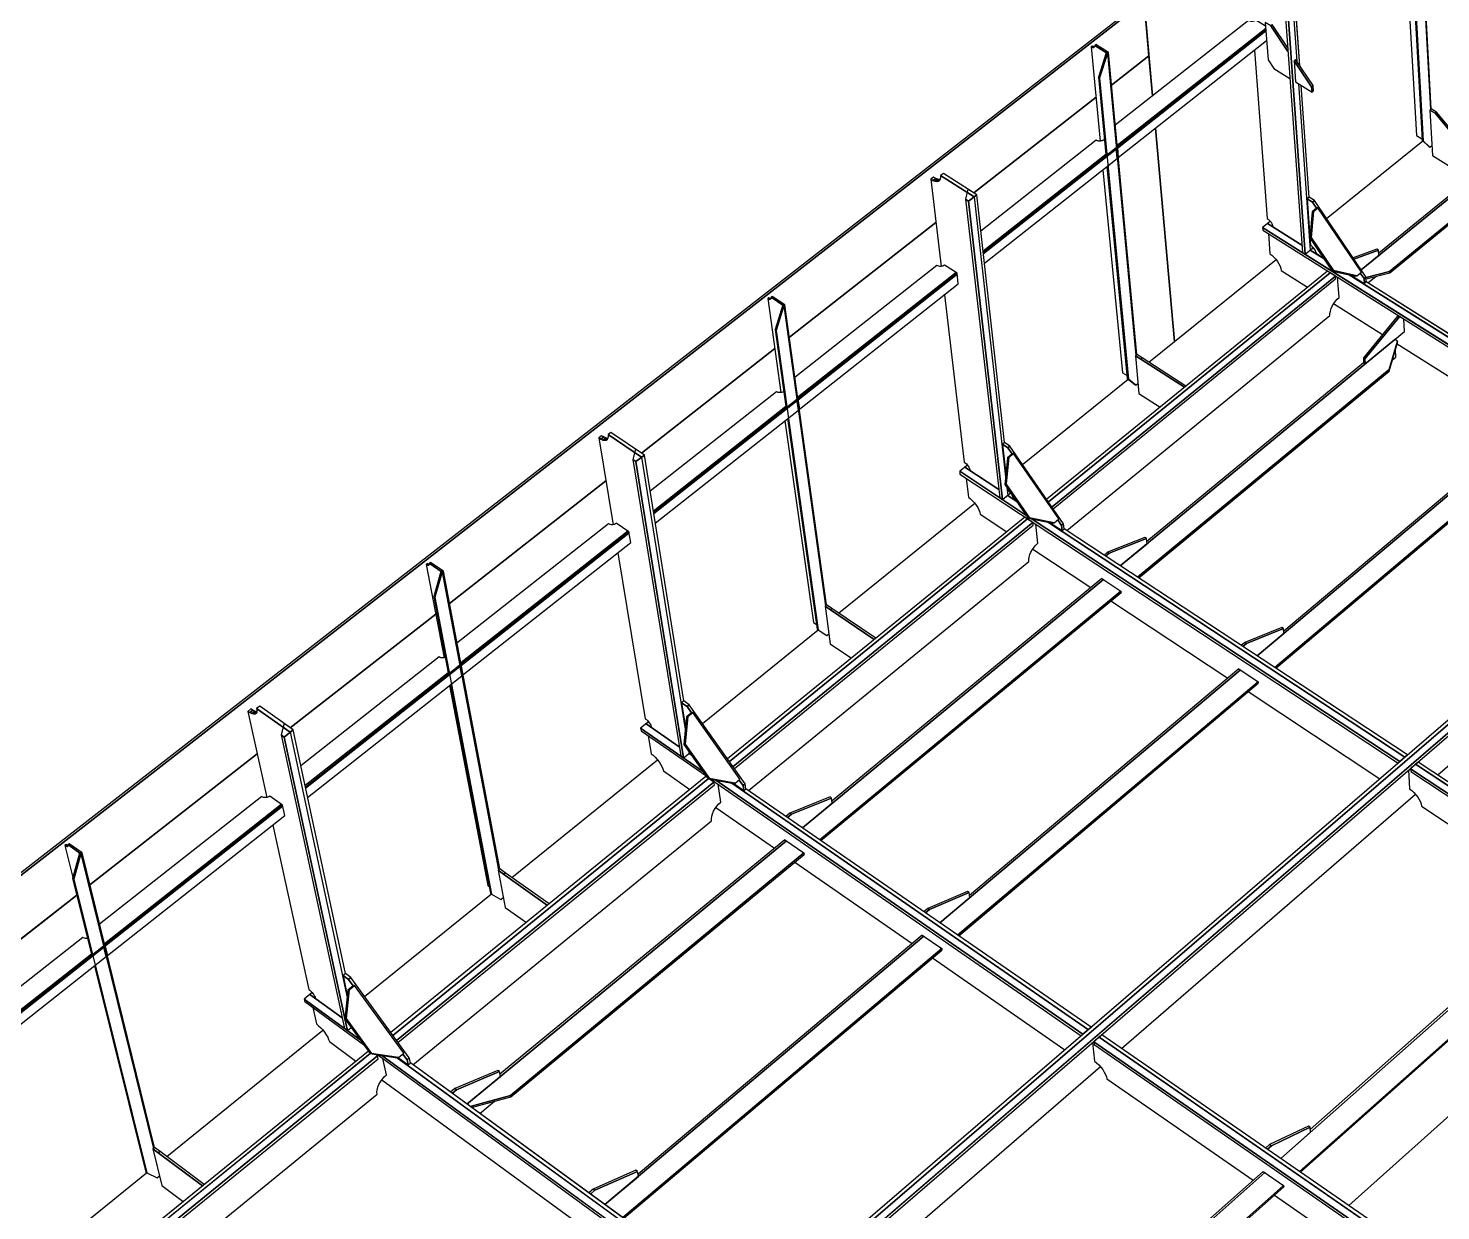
# Model space of a CAD drawing. Header units: millimetres. Extents: x 149544 to 197467, y -3118 to 25363.
# Drawn here: x 190995 to 192617, y 2077 to 3434 of the extents above; entities that cross this region are included whole.
import ezdxf

# ---------------------------------------------------------------- set-up
doc = ezdxf.new("R2010")
doc.units = ezdxf.units.MM
doc.header["$MEASUREMENT"] = 0

msp = doc.modelspace()

# ---------------------------------------------------------------- linework, layer by layer
at = {"color": 0, "linetype": 'Continuous'}
for p, q in [((194073.6, 3873.2), (190917.8, 1154.4)), ((193994, 3817.9), (190907.9, 1162.6)), ((193994, 3817.9), (190907.9, 1162.6)), ((194009.3, 3826.6), (190911.2, 1159.9)), ((190911.2, 1159.9), (194009.3, 3826.6)), ((192605.8, 3341.5), (192587.3, 3680.8)), ((192575.5, 3545.3), (192588.7, 3311.1)), ((192454.8, 3391.1), (192445.3, 3525.9)), ((192285.7, 3356.3), (192276, 3464.8)), ((192415.6, 3433.8), (192245.1, 3299.5)), ((192245.3, 3297.9), (192415.7, 3432.2)), ((192219.1, 3412.9), (192218.8, 3412.9)), ((192267.7, 3059.5), (192235.1, 3406.2)), ((192402.7, 3408.9), (192417.3, 3215.8)), ((192238.6, 3368.8), (192281.6, 3402.5)), ((192468.4, 3366.9), (192448.2, 3396.8)), ((192448.2, 3396.8), (192468.4, 3366.9)), ((192827, 3402.8), (192525.2, 3156.7)), ((192525.2, 3156.7), (192827, 3402.8)), ((192825.2, 3403.9), (192545.4, 3175.9)), ((192825.2, 3403.9), (192545.4, 3175.9)), ((192846.6, 3391), (192557.9, 3155)), ((192233.4, 3288.5), (192224.9, 3377.3)), ((192465.4, 3240.1), (192456.4, 3368.5)), ((192465.4, 3240.1), (192456.4, 3368.5)), ((192080.4, 3245), (192220.8, 3354.9)), ((192220.8, 3354.9), (192080.4, 3245)), ((192080.4, 3245), (192220.8, 3354.9)), ((192310.9, 3074.4), (192289, 3319.2)), ((192310.9, 3074.4), (192289, 3319.2)), ((192588.7, 3311.1), (192595, 3307.2)), ((192221.1, 3305.5), (192088.5, 3201.2)), ((192244.1, 3296.9), (192091.2, 3176.4)), ((192246.4, 3285.6), (192245.3, 3297.9)), ((192245.4, 3296.6), (192245.3, 3297.9)), ((192485.5, 3215.6), (192596, 3304.9)), ((192232.1, 3289.3), (192091.1, 3178.1)), ((192091.2, 3176.4), (192233.4, 3288.5)), ((192091.2, 3176.4), (192233.4, 3288.5)), ((192232.1, 3289.3), (192233.4, 3288.5)), ((192232.1, 3289.3), (192233.4, 3288.5)), ((192041.9, 3260.8), (192041, 3260.6)), ((192228.8, 3271.7), (192251.3, 3038.6)), ((192115.8, 2958.5), (192083.8, 3242.9)), ((192421.6, 3211.7), (192420.6, 3212.3)), ((191868.8, 3079.4), (192037, 3211.1)), ((192037, 3211.1), (191868.8, 3079.4)), ((191868.8, 3079.4), (192037, 3211.1)), ((192914.5, 2889), (192412.1, 3205.5)), ((192457.2, 3185.2), (192417.8, 3210)), ((192482.6, 3169.2), (192466.7, 3179.2)), ((192466.7, 3179.2), (192482.6, 3169.2)), ((192469.5, 3181.5), (192469.4, 3182.9)), ((192471.7, 3180.1), (192469.5, 3181.5)), ((192471.7, 3180.1), (192469.5, 3181.5)), ((192543.4, 3180.3), (192516, 3170.4)), ((192545.2, 3179.2), (192517, 3169)), ((192486.5, 3155.4), (192164.2, 2893.4)), ((192489.5, 3153.4), (192166.2, 2890.5)), ((192495.7, 3149.6), (192170.3, 2884.7)), ((192433.4, 3156), (192463.7, 3136.9)), ((192491.4, 3152.6), (192491, 3152.5)), ((192494.5, 3150.6), (192494.1, 3150.6)), ((192494.1, 3150.6), (192494.5, 3150.6)), ((192920.1, 2893.9), (192511.4, 3151.1)), ((192528.5, 3146.7), (192524.2, 3153.1)), ((192532.8, 3141.7), (192542, 3149.2)), ((192922.9, 2896.3), (192531.1, 3142.8)), ((191847.6, 3123.9), (191847.5, 3123.9)), ((191911.5, 2772.1), (191863.6, 3116.6)), ((192046.8, 3128.1), (192069.5, 2936.1)), ((192493.6, 3118), (192549.6, 3082.6)), ((192187.2, 2857.6), (192489.3, 3104.4)), ((191866, 2998.9), (191853.6, 3087.3)), ((191698.9, 2946.5), (191851.9, 3066.3)), ((191851.9, 3066.3), (191698.9, 2946.5)), ((191698.9, 2946.5), (191851.9, 3066.3)), ((192563.8, 3076.7), (192248.7, 2817.1)), ((192248.7, 2817.1), (192563.8, 3076.7)), ((192281.5, 3050.7), (192310.9, 3074.4)), ((192566.7, 3071.8), (192716.1, 2977.4)), ((192528.1, 3050), (192279.2, 2845)), ((192528.1, 3050), (192279.2, 2845)), ((192561.2, 3053.3), (192565, 3056.5)), ((192565, 3056.5), (192564.6, 3064.6)), ((192251.3, 3038.6), (192256.4, 3035.3)), ((192136.5, 2933.5), (192257.7, 3031.4)), ((191877.3, 3007.9), (191712.8, 2878.2)), ((191880.3, 2996.7), (191878.6, 3008.8)), ((191878.8, 3007.6), (191878.6, 3008.8)), ((191864.8, 2999.8), (191712.6, 2879.8)), ((191712.8, 2878.2), (191866, 2998.9)), ((191712.8, 2878.2), (191866, 2998.9)), ((191864.8, 2999.8), (191866, 2998.9)), ((191864.8, 2999.8), (191866, 2998.9)), ((192731.3, 2987.4), (192405.8, 2713.6)), ((192405.8, 2713.6), (192731.3, 2987.4)), ((192729.4, 2988.5), (192436.3, 2742.1)), ((192729.4, 2988.5), (192436.3, 2742.1)), ((191863.6, 2983.5), (191896.3, 2752)), ((192426.1, 2700.2), (192751.5, 2974.6)), ((192751.5, 2974.6), (192426.1, 2700.2)), ((192427.3, 2699.4), (192751.6, 2972.9)), ((191660.4, 2963.7), (191659.8, 2963.6)), ((191747.5, 2661.9), (191702.3, 2944.2)), ((192140.4, 2875.3), (192064.3, 2925.5)), ((192109.1, 2904.7), (192070.2, 2930.3)), ((192073.2, 2932.7), (192073.2, 2932.7)), ((191478.4, 2773.9), (191658, 2914.5)), ((191658, 2914.5), (191478.4, 2773.9)), ((191478.4, 2773.9), (191658, 2914.5)), ((191925.3, 2762.7), (192081.5, 2889)), ((192129.3, 2891.3), (192119.4, 2897.9)), ((192119.4, 2897.9), (192129.3, 2891.3)), ((192122.4, 2900.3), (192122.3, 2901.2)), ((192123.8, 2899.4), (192122.4, 2900.3)), ((192123.8, 2899.4), (192122.4, 2900.3)), ((192138.9, 2872.8), (191797.7, 2595.5)), ((192142, 2870.8), (191799.8, 2592.5)), ((192087.9, 2876.2), (192118.3, 2856)), ((192569.5, 2592.3), (192147.4, 2870.7)), ((191661, 2865.2), (191487, 2728.4)), ((191491.6, 2703.9), (191684.5, 2855.9)), ((192148.2, 2866.7), (191804, 2586.6)), ((192143.9, 2870.1), (192143.2, 2870)), ((192147, 2868.1), (192146.3, 2867.9)), ((192146.3, 2867.9), (192147, 2868.1)), ((192575.4, 2597.3), (192166.4, 2866.9)), ((192181.3, 2863.3), (192176.8, 2869.8)), ((192578.4, 2599.9), (192184.3, 2859.5)), ((192613.2, 2577), (192930.7, 2851.4)), ((191671.6, 2832.1), (191703.2, 2641.5)), ((192148.1, 2836.3), (192214.9, 2792.1)), ((192234.1, 2832.8), (192230, 2829.4)), ((191455.3, 2818.7), (191454.6, 2818.9)), ((191536.1, 2469.1), (191471.4, 2810.8)), ((191821.9, 2559.1), (192143.5, 2821.9)), ((192229.4, 2801.2), (191883.6, 2516.4)), ((191883.6, 2516.4), (192229.4, 2801.2)), ((192227.5, 2802.5), (191917.7, 2547.3)), ((192227.5, 2802.5), (191917.7, 2547.3)), ((192227.5, 2802.5), (192249.3, 2788)), ((192227.5, 2802.5), (192229.4, 2801.2)), ((191478.4, 2693.4), (191461.6, 2781.1)), ((191903.6, 2502.6), (192249.3, 2788)), ((192249.3, 2788), (191903.6, 2502.6)), ((191904.9, 2501.7), (192249.5, 2786.3)), ((192238, 2776.8), (192372.1, 2688.1)), ((192249.3, 2788), (192249.5, 2786.3)), ((191295.7, 2630.9), (191462.6, 2761.6)), ((191462.6, 2761.6), (191295.7, 2630.9)), ((191295.7, 2630.9), (191462.6, 2761.6)), ((191768.8, 2636.2), (191901.8, 2743.7)), ((191896.3, 2752), (191900, 2749.5)), ((192391.6, 2729.1), (192387.5, 2725.6)), ((191477.1, 2694.3), (191312.7, 2564.7)), ((191490.3, 2702.8), (191313, 2563.1)), ((191313, 2563.1), (191478.4, 2693.4)), ((191313, 2563.1), (191478.4, 2693.4)), ((191477.1, 2694.3), (191478.4, 2693.4)), ((191477.1, 2694.3), (191478.4, 2693.4)), ((191493.9, 2691.8), (191491.6, 2703.9)), ((191491.8, 2702.6), (191491.6, 2703.9)), ((192386.5, 2697.4), (192041.5, 2407.3)), ((192041.5, 2407.3), (192386.5, 2697.4)), ((192384.6, 2698.7), (192075.5, 2438.8)), ((192384.6, 2698.7), (192075.5, 2438.8)), ((192384.6, 2698.7), (192406.9, 2684)), ((192384.6, 2698.7), (192386.5, 2697.4)), ((191478.3, 2679.5), (191522.3, 2449.9)), ((192061.9, 2393.2), (192406.9, 2684)), ((192406.9, 2684), (192061.9, 2393.2)), ((192063.1, 2392.3), (192407, 2682.3)), ((192406.9, 2684), (192407, 2682.3)), ((192395.5, 2672.6), (192546.7, 2572.6)), ((191257.1, 2649.7), (191257, 2649.7)), ((191358.9, 2348.9), (191299, 2628.6)), ((191769, 2581.5), (191697.9, 2630.7)), ((191742.3, 2609.4), (191704.2, 2635.7)), ((191065.5, 2450.8), (191257.6, 2601.2)), ((191257.6, 2601.2), (191065.5, 2450.8)), ((191065.5, 2450.8), (191257.6, 2601.2)), ((191755.9, 2600), (191753.6, 2601.6)), ((191753.6, 2601.6), (191755.9, 2600)), ((192578.4, 2599.9), (192569.5, 2592.3)), ((192578.4, 2599.9), (192575.4, 2597.3)), ((191550, 2459.3), (191717.2, 2594.5)), ((191724, 2581.6), (191754.6, 2560.4)), ((192579.5, 2582.8), (192580.8, 2560.9)), ((192584.2, 2586.1), (192583.4, 2586.2)), ((192583.4, 2586.2), (192584.2, 2586.1)), ((192587.1, 2588.6), (192586.4, 2588.7)), ((193168, 2206.8), (192587.8, 2589.2)), ((191772.7, 2575.1), (191411.1, 2281.2)), ((191775.3, 2572.6), (191413.3, 2278.1)), ((191413.3, 2278.1), (191775.3, 2572.6)), ((191782.1, 2568.7), (191417.7, 2272.1)), ((191774.3, 2574.1), (191772.7, 2575.1)), ((191778.9, 2571.9), (192203.9, 2277.7)), ((191781, 2570.5), (191779.9, 2570.2)), ((191779.9, 2570.2), (191781, 2570.5)), ((192205.7, 2279.3), (191784.2, 2571)), ((192212, 2284.6), (191802.5, 2567.7)), ((191815.5, 2564.8), (191810.8, 2571.4)), ((191262.8, 2552.1), (191076.7, 2405.8)), ((192215.1, 2287.3), (191818.9, 2561.1)), ((192250.1, 2263.1), (192587.6, 2554.8)), ((191082.6, 2381.5), (191286.6, 2542.3)), ((191784.4, 2539.7), (191851.7, 2493)), ((191869.4, 2533.1), (191864.8, 2529.4)), ((192594.5, 2541), (192761.3, 2430.6)), ((191275.6, 2519.5), (191317, 2330.8)), ((191436.5, 2244.2), (191779.3, 2524.4)), ((191865.3, 2501.3), (191498.4, 2199.2)), ((191498.4, 2199.2), (191865.3, 2501.3)), ((191863.4, 2502.6), (191536.4, 2233.4)), ((191863.4, 2502.6), (191536.4, 2233.4)), ((191863.4, 2502.6), (191885.3, 2487.4)), ((191863.4, 2502.6), (191865.3, 2501.3)), ((191040.4, 2496.1), (191040, 2496.2)), ((191139.9, 2149.5), (191056.5, 2487.4)), ((191885.3, 2487.4), (191548.4, 2209.2)), ((191885.3, 2487.4), (191885.6, 2485.7)), ((191874.9, 2476.9), (192009.6, 2383.4)), ((191068.6, 2370.5), (191047, 2457.2)), ((191522.3, 2449.9), (191524.1, 2448.7)), ((190864.7, 2293.7), (191050.5, 2439.1)), ((191050.5, 2439.1), (190864.7, 2293.7)), ((190864.7, 2293.7), (191050.5, 2439.1)), ((191381, 2322.6), (191526.6, 2440.4)), ((192775.8, 2440.4), (192432.9, 2136.7)), ((192432.9, 2136.7), (192775.8, 2440.4)), ((192773.8, 2441.7), (192466.8, 2169.9)), ((192773.8, 2441.7), (192466.8, 2169.9)), ((192027.6, 2423.8), (192023.1, 2420)), ((192454.3, 2121.9), (192797.1, 2426.3)), ((192797.1, 2426.3), (192454.3, 2121.9)), ((192455.4, 2121.1), (192797.1, 2424.6)), ((192023.2, 2391.9), (191657, 2083.9)), ((191657, 2083.9), (192023.2, 2391.9)), ((192021.3, 2393.2), (191694.9, 2118.8)), ((192021.3, 2393.2), (191694.9, 2118.8)), ((192021.3, 2393.2), (192043.6, 2377.7)), ((192021.3, 2393.2), (192023.2, 2391.9)), ((191067.3, 2371.4), (190883.3, 2226.4)), ((190883.7, 2224.7), (191068.6, 2370.5)), ((190883.7, 2224.7), (191068.6, 2370.5)), ((191067.3, 2371.4), (191068.6, 2370.5)), ((191067.3, 2371.4), (191068.6, 2370.5)), ((191085.6, 2369.6), (191082.6, 2381.5)), ((191082.9, 2380.3), (191082.6, 2381.5)), ((191677.5, 2069), (192043.6, 2377.7)), ((192043.6, 2377.7), (191677.5, 2069)), ((191678.7, 2068.1), (192043.9, 2376)), ((192043.6, 2377.7), (192043.9, 2376)), ((192841, 2377.9), (192511.1, 2082.7)), ((192511.1, 2082.7), (192841, 2377.9)), ((192841, 2377.9), (192511.1, 2082.7)), ((192033.2, 2367), (192185.1, 2261.6)), ((191375.8, 2273.1), (191311.6, 2319.8)), ((191355.3, 2298.2), (191318.2, 2325.1)), ((191361.2, 2283.7), (191358.3, 2297.1)), ((192215.1, 2287.3), (192205.7, 2279.3)), ((192215.1, 2287.3), (192212, 2284.6)), ((191153.9, 2139), (191333.2, 2284)), ((191340.5, 2271), (191371.1, 2248.6)), ((192221, 2273.1), (192220.3, 2273.3)), ((192220.3, 2273.3), (192221, 2273.1)), ((192224.1, 2275.8), (192223.4, 2275.9)), ((192808.6, 1872.1), (192224.4, 2276)), ((191385.3, 2260.1), (190995.4, 1943.2)), ((191387.5, 2257.1), (190998.5, 1940.8)), ((191393.6, 2256.1), (191393.5, 2256.1)), ((191393.5, 2256.1), (191393.6, 2256.1)), ((191396.1, 2255.7), (191819.8, 1947.2)), ((191821.5, 1948.7), (191400.6, 2255.1)), ((191429.7, 2249.9), (191424.8, 2256.6)), ((192216.6, 2270), (192218.9, 2248.5)), ((191828.1, 1954.3), (191418.4, 2252.3)), ((191831.3, 1957.1), (191433.5, 2246.4)), ((191866.5, 1931.6), (192225.9, 2242.2)), ((191400.8, 2227), (191627.1, 2061.8)), ((192233.2, 2228.2), (192401.1, 2111.7)), ((191484.6, 2217), (191479.6, 2212.9)), ((191513.2, 2188.5), (191530.1, 2202.4)), ((192420.1, 2152.7), (192415.5, 2148.7)), ((190961.6, 1983.6), (191130.7, 2120.3)), ((192414.7, 2120.6), (192050.3, 1797.9)), ((192050.3, 1797.9), (192414.7, 2120.6)), ((192412.7, 2122), (192088.2, 1834.7)), ((192412.7, 2122), (192088.2, 1834.7)), ((192412.7, 2122), (192436.1, 2105.8)), ((192412.7, 2122), (192414.7, 2120.6)), ((191643.5, 2101.6), (191638.5, 2097.3)), ((192071.8, 1782.3), (192436.1, 2105.8)), ((192436.1, 2105.8), (192071.8, 1782.3)), ((192073, 1781.5), (192436.3, 2104.1)), ((192425.6, 2094.7), (192579.9, 1987.6)), ((192436.1, 2105.8), (192436.3, 2104.1))]:
    msp.add_line(p, q, dxfattribs=at)
for points in [[(193838.9, 4680.1), (192276, 3464.8), (192285.7, 3356.3)], [(190917.8, 1154.4), (194073.6, 3873.2), (194064.8, 3877.9)], [(190919.9, 1152.7), (194073.3, 3870.1), (194073.6, 3873.2)], [(192605.8, 3341.5), (192587.3, 3680.8), (192586.2, 3679.9), (192577, 3652.3), (192596.3, 3304.9), (192604.2, 3297.7), (192606.4, 3299.4)], [(192587.3, 3680.8), (192586.2, 3679.9), (192604.7, 3340.6)], [(192581.5, 3550), (192595.1, 3305.7), (192596.3, 3304.9), (192582.6, 3550.9)], [(192461.1, 3174.6), (192436.4, 3519), (192433.1, 3521.1), (192457.8, 3176.7), (192461.1, 3174.6)], [(192454.8, 3391.1), (192445.3, 3525.9), (192436.4, 3519), (192461.1, 3174.6), (192469.5, 3181.5)], [(192445.3, 3525.9), (192442.3, 3523.6), (192451.4, 3396.1)], [(192276, 3464.8), (192274.1, 3465.9), (189182.8, 1062.6), (189184.8, 1060.8), (192276, 3464.8)], [(192238.6, 3368.8), (192281.6, 3402.5), (192276, 3464.8), (189184.8, 1060.8), (189182.8, 1062.6), (189215.1, 1006), (189217, 1004.3), (189184.8, 1060.8)], [(192415.4, 3436.4), (192404.2, 3443.3), (192403.3, 3442.8), (192402.3, 3442.3), (192401.2, 3442), (192400.1, 3441.9), (192398.9, 3441.9), (192397.8, 3442.1), (192396.7, 3442.4), (192395.8, 3442.8), (192242.9, 3322.7)], [(192441.2, 3407.2), (192421.4, 3436.8), (192415.1, 3440.7), (192418.3, 3397.9), (192425, 3387.9), (192443.4, 3376.5)], [(192415.7, 3432.2), (192245.3, 3297.9), (192245.4, 3296.6), (192415.8, 3430.9)], [(192415.7, 3432.2), (192245.3, 3297.9), (192415.7, 3432.2)], [(192440.9, 3411.7), (192423.1, 3438.2), (192421.4, 3436.8), (192441.2, 3407.2)], [(192233.9, 3405.2), (192219.3, 3414.4), (192219.3, 3413.6), (192219.1, 3412.9), (192218.7, 3412.4), (192218.3, 3412.1), (192217.6, 3412), (192216.9, 3412), (192216.1, 3412.3), (192215.2, 3412.8), (192225.7, 3304.5)], [(192216.4, 3413.7), (192215.2, 3412.8), (192216.1, 3412.3), (192217.3, 3413.2), (192216.4, 3413.7)], [(192217.3, 3413.2), (192216.1, 3412.3), (192216.9, 3412), (192218.1, 3413), (192217.3, 3413.2)], [(192218.1, 3413), (192216.9, 3412), (192217.6, 3412), (192218.8, 3412.9), (192218.1, 3413)], [(192218.8, 3412.9), (192217.6, 3412), (192218.3, 3412.1), (192218.8, 3412.5)], [(192218.8, 3412.5), (192218.3, 3412.1), (192218.7, 3412.4)], [(192220.5, 3415.3), (192219.3, 3414.4), (192233.9, 3405.2), (192235.1, 3406.2), (192220.5, 3415.3)], [(192233.9, 3405.2), (192232.6, 3406), (192223.6, 3378.1), (192224.9, 3377.3), (192233.9, 3405.2)], [(192267.7, 3059.5), (192235.1, 3406.2), (192233.9, 3405.2), (192224.9, 3377.3), (192258, 3031.4), (192266.7, 3024.5), (192269, 3026.4)], [(192235.1, 3406.2), (192233.8, 3407), (192232.6, 3406), (192233.9, 3405.2), (192235.1, 3406.2)], [(192235.1, 3406.2), (192233.9, 3405.2), (192266.6, 3058.6)], [(192245.3, 3297.9), (192246.4, 3285.6), (192416.6, 3419.9)], [(192285.7, 3356.3), (192281.6, 3402.5), (192238.6, 3368.8)], [(192450, 3398.2), (192448.2, 3396.8), (192450, 3372.4)], [(192450, 3372.4), (192468.8, 3360.8), (192468.4, 3366.9), (192470.1, 3368.2), (192450, 3398.2)], [(192530.8, 3148.1), (192557.9, 3155), (192846.6, 3391)], [(192224.9, 3377.3), (192223.6, 3378.1), (192232.1, 3289.3)], [(192557.9, 3155), (192558, 3153.3), (192846.6, 3389.3)], [(192453.2, 3370.5), (192466.7, 3179.2), (192469.5, 3181.5), (192469.4, 3182.9)], [(192468.8, 3360.8), (192470.5, 3362.2), (192470.1, 3368.2), (192468.4, 3366.9), (192468.8, 3360.8)], [(192611.9, 3337.7), (192605.8, 3341.5), (192604.1, 3340.1), (192610.2, 3336.4), (192611.9, 3337.7)], [(192663.8, 3272.4), (192610.2, 3336.4), (192604.1, 3340.1)], [(192604.1, 3340.1), (192607, 3287.9), (192650.1, 3261.2)], [(192665.5, 3273.7), (192611.9, 3337.7), (192610.2, 3336.4), (192663.8, 3272.4), (192665.5, 3273.7)], [(192289, 3319.2), (192310.9, 3074.4), (192427.5, 3168.7)], [(192091.4, 3175.2), (192244.2, 3295.7), (192244.1, 3296.9), (192091.2, 3176.4)], [(192092.6, 3164.3), (192245.2, 3284.7), (192244.1, 3296.9)], [(192230.6, 3305.4), (192229.6, 3306), (192228.8, 3305.4), (192227.7, 3305), (192226.6, 3304.7), (192225.4, 3304.5), (192224.2, 3304.5), (192223.1, 3304.7), (192222, 3305), (192221.1, 3305.5)], [(192596.3, 3304.9), (192595.1, 3305.7), (192602.9, 3298.4), (192604.2, 3297.7), (192596.3, 3304.9)], [(192233.4, 3275.4), (192256.7, 3032.2), (192258, 3031.4), (192234.5, 3276.2)], [(192080.7, 3240.5), (192042.4, 3265), (192042.4, 3262.7), (192042, 3260.8), (192041, 3259.4), (192039.7, 3258.6), (192037.9, 3258.2), (192035.9, 3258.5), (192033.6, 3259.3), (192031.1, 3260.7), (192042.9, 3160.7)], [(192034.2, 3263.1), (192031.1, 3260.7), (192033.6, 3259.3), (192036.7, 3261.7), (192034.2, 3263.1)], [(192036.7, 3261.7), (192033.6, 3259.3), (192035.9, 3258.5), (192039, 3260.9), (192036.7, 3261.7)], [(192039, 3260.9), (192035.9, 3258.5), (192037.9, 3258.2), (192041, 3260.6), (192039, 3260.9)], [(192041, 3260.6), (192037.9, 3258.2), (192039.7, 3258.6), (192041.3, 3259.8)], [(192045.5, 3267.4), (192042.4, 3265), (192080.7, 3240.5), (192083.8, 3242.9), (192045.5, 3267.4)], [(192041.3, 3259.8), (192039.7, 3258.6), (192041, 3259.4)], [(192083.8, 3242.9), (192073.5, 3249.5), (192071.1, 3237.8), (192074.5, 3235.6), (192083.8, 3242.9)], [(192113.5, 2893.1), (192074.5, 3235.6), (192071.1, 3237.8), (192110.2, 2895.2), (192113.5, 2893.1)], [(192115.8, 2958.5), (192083.8, 3242.9), (192074.5, 3235.6), (192113.5, 2893.1), (192122.4, 2900.3)], [(192083.8, 3242.9), (192080.7, 3240.5), (192117, 2919.1)], [(192471.6, 3236.2), (192465.4, 3240.1), (192463.1, 3238.2), (192469.3, 3234.4), (192471.6, 3236.2)], [(192474, 3227.5), (192469.3, 3234.4), (192463.1, 3238.2), (192466.3, 3194.1)], [(192475.6, 3228), (192470.5, 3223.9), (192467.8, 3194), (192493.6, 3155.9), (192520.4, 3150), (192525.5, 3154.2), (192475.6, 3228)], [(192468.9, 3223.4), (192470.5, 3223.9), (192475.6, 3228), (192474, 3227.5), (192468.9, 3223.4)], [(192530.7, 3148.6), (192471.6, 3236.2), (192469.3, 3234.4), (192474, 3227.5)], [(192420.6, 3212.3), (192412.1, 3205.5), (192914.5, 2889), (192922.9, 2896.3), (192531.1, 3142.8)], [(192417.3, 3215.8), (192418.5, 3215), (192419.7, 3213.9), (192420.8, 3212.7), (192421.8, 3211.4), (192422.6, 3210.1), (192423.2, 3208.7), (192423.7, 3207.4), (192423.9, 3206.2), (192457.2, 3185.2)], [(192421.6, 3211.7), (192420.6, 3212.3), (192417.8, 3210), (192457.2, 3185.2)], [(192466.2, 3193.5), (192467.8, 3194), (192470.5, 3223.9), (192468.9, 3223.4), (192466.2, 3193.5)], [(192412.1, 3205.5), (192412.4, 3202.4), (192912.4, 2887.3)], [(192418.7, 3198.4), (192420.4, 3175.2), (192422.8, 3173.5), (192425.1, 3171.4), (192427.3, 3169), (192429.3, 3166.4), (192430.9, 3163.7), (192432.2, 3161), (192433, 3158.4), (192433.4, 3156)], [(192492, 3155.4), (192493.6, 3155.9), (192467.8, 3194), (192466.2, 3193.5), (192492, 3155.4)], [(192466.3, 3193.3), (192466.9, 3185.5), (192471.3, 3181.1), (192473.4, 3175.8), (192481.7, 3170.6)], [(192517, 3169), (192545.2, 3179.2), (192543.4, 3180.3)], [(192525.2, 3156.7), (192545.6, 3173.4), (192545.2, 3179.2)], [(191878.6, 3008.8), (192061.3, 3152.9), (192046.8, 3162.2), (192045.9, 3161.6), (192044.9, 3161.1), (192043.7, 3160.8), (192042.5, 3160.7), (192041.3, 3160.7), (192040.2, 3160.9), (192039.1, 3161.2), (192038.2, 3161.7), (191875.2, 3033.5)], [(191878.6, 3008.8), (191880.3, 2996.7), (192062.7, 3140.7), (192061.3, 3152.9), (191878.6, 3008.8), (192061.3, 3152.9), (192060.1, 3153.7), (191878.4, 3010.5)], [(192061.3, 3152.9), (191878.6, 3008.8), (191878.8, 3007.6), (192061.5, 3151.6), (192061.3, 3152.9)], [(192166.2, 2890.5), (192489.5, 3153.4), (192486.5, 3155.4), (192164.2, 2893.4)], [(192170.3, 2884.7), (192495.7, 3149.6), (192486.5, 3155.4)], [(192171.7, 2882.5), (192495.9, 3146.5), (192495.7, 3149.6)], [(192489.3, 3104.4), (192489.4, 3106.8), (192489.9, 3109.5), (192490.8, 3112.4), (192492.1, 3115.2), (192493.7, 3118.1), (192495.6, 3120.7), (192497.6, 3123.1), (192499.8, 3125.1), (192498.2, 3148.3)], [(192518.8, 3149.5), (192520.4, 3150), (192493.6, 3155.9), (192492, 3155.4), (192518.8, 3149.5)], [(192511.4, 3151.1), (192920.1, 2893.9), (192922.9, 2896.3)], [(192513.4, 3150.6), (192528.9, 3140.9), (192528.5, 3146.7)], [(192524.2, 3153.1), (192528.5, 3146.7), (192530.7, 3148.6)], [(192531.1, 3142.8), (192530.7, 3148.6), (192528.5, 3146.7), (192528.9, 3140.9), (192531.1, 3142.8)], [(192530.9, 3146.3), (192558, 3153.3), (192557.9, 3155), (192530.8, 3148.1)], [(191862.3, 3115.6), (191847.7, 3125.2), (191847.7, 3124.4), (191847.6, 3123.8), (191847.3, 3123.3), (191846.8, 3123), (191846.2, 3122.9), (191845.5, 3123), (191844.7, 3123.3), (191843.8, 3123.8), (191859, 3016)], [(191845.1, 3124.8), (191843.8, 3123.8), (191844.7, 3123.3), (191846, 3124.3), (191845.1, 3124.8)], [(191846, 3124.3), (191844.7, 3123.3), (191845.5, 3123), (191846.8, 3124), (191846, 3124.3)], [(191846.8, 3124), (191845.5, 3123), (191846.2, 3122.9), (191847.5, 3123.9), (191846.8, 3124)], [(191847.5, 3123.9), (191846.2, 3122.9), (191846.8, 3123), (191847.3, 3123.4)], [(191847.3, 3123.4), (191846.8, 3123), (191847.3, 3123.3)], [(191848.9, 3126.2), (191847.7, 3125.2), (191862.3, 3115.6), (191863.6, 3116.6), (191848.9, 3126.2)], [(191862.3, 3115.6), (191861.1, 3116.4), (191852.3, 3088.1), (191853.6, 3087.3), (191862.3, 3115.6)], [(191911.5, 2772.1), (191863.6, 3116.6), (191862.3, 3115.6), (191853.6, 3087.3), (191901.9, 2743.6), (191911.6, 2737.1), (191914.1, 2739)], [(191863.6, 3116.6), (191862.3, 3117.4), (191861.1, 3116.4), (191862.3, 3115.6), (191863.6, 3116.6)], [(191863.6, 3116.6), (191862.3, 3115.6), (191910.3, 2771.1)], [(192566.8, 3103.6), (192527.8, 3055.8), (192529.6, 3054.6), (192568.7, 3102.4), (192566.8, 3103.6)], [(192570.4, 3102.8), (192568.7, 3102.4), (192529.6, 3054.6), (192530, 3048.8)], [(192530, 3048.8), (192575.1, 3085.9), (192574.2, 3100.4)], [(192568.5, 3104), (192566.8, 3103.6), (192568.7, 3102.4), (192570.4, 3102.8)], [(191853.6, 3087.3), (191852.3, 3088.1), (191864.8, 2999.8)], [(192268.6, 2803.9), (192557.3, 3042.4), (192566.9, 3074.7), (192563.8, 3076.7)], [(192557.3, 3042.4), (192557.4, 3040.6), (192567, 3073), (192566.9, 3074.7), (192557.3, 3042.4)], [(192273.9, 3055.6), (192267.7, 3059.5), (192266, 3058.1), (192272.1, 3054.2), (192273.9, 3055.6)], [(192322.3, 3021.9), (192272.1, 3054.2), (192266, 3058.1)], [(192266, 3058.1), (192270.1, 3014.8), (192294.3, 2999.2)], [(192324, 3023.3), (192273.9, 3055.6), (192272.1, 3054.2), (192322.3, 3021.9)], [(192527.8, 3055.8), (192528.1, 3050), (192530, 3048.8), (192529.6, 3054.6), (192527.8, 3055.8)], [(192269.9, 2803.1), (192557.4, 3040.6), (192557.3, 3042.4), (192268.6, 2803.9)], [(191862.3, 3017.1), (191861.9, 3016.8), (191860.8, 3016.4), (191859.6, 3016), (191858.4, 3015.9), (191857.2, 3015.9), (191856, 3016.1), (191855, 3016.4), (191854, 3016.9), (191708.9, 2902.8)], [(192258, 3031.4), (192256.7, 3032.2), (192265.5, 3025.3), (192266.7, 3024.5), (192258, 3031.4)], [(191714.8, 2866.1), (191879, 2995.7), (191877.3, 3007.9), (191712.8, 2878.2)], [(191713, 2877), (191877.5, 3006.6), (191877.3, 3007.9)], [(191866.7, 2986), (191900.7, 2744.4), (191901.9, 2743.6), (191867.7, 2986.8)], [(191663.8, 2970.1), (191660.5, 2967.6), (191699, 2941.7), (191702.3, 2944.2), (191663.8, 2970.1)], [(191699, 2941.7), (191660.5, 2967.6), (191660.7, 2965.3), (191660.3, 2963.5), (191659.5, 2962.1), (191658.2, 2961.3), (191656.6, 2961.1), (191654.5, 2961.4), (191652.3, 2962.3), (191649.8, 2963.8), (191666.3, 2864.2)], [(191653.1, 2966.3), (191649.8, 2963.8), (191652.3, 2962.3), (191655.5, 2964.9), (191653.1, 2966.3)], [(191655.5, 2964.9), (191652.3, 2962.3), (191654.5, 2961.4), (191657.8, 2964), (191655.5, 2964.9)], [(191657.8, 2964), (191654.5, 2961.4), (191656.6, 2961.1), (191659.8, 2963.6), (191657.8, 2964)], [(191659.8, 2963.6), (191656.6, 2961.1), (191658.2, 2961.3), (191659.7, 2962.5)], [(191659.7, 2962.5), (191658.2, 2961.3), (191659.5, 2962.1)], [(192122, 2954.4), (192115.8, 2958.5), (192113.4, 2956.6), (192119.6, 2952.5), (192122, 2954.4)], [(192124.5, 2945.5), (192119.6, 2952.5), (192113.4, 2956.6), (192117.3, 2922.2)], [(192183.6, 2865.3), (192122, 2954.4), (192119.6, 2952.5), (192124.5, 2945.5)], [(191702.3, 2944.2), (191692, 2951.1), (191689, 2938.9), (191692.4, 2936.6), (191702.3, 2944.2)], [(191747.3, 2596.5), (191692.4, 2936.6), (191689, 2938.9), (191744, 2598.8), (191747.3, 2596.5)], [(191747.5, 2661.9), (191702.3, 2944.2), (191692.4, 2936.6), (191747.3, 2596.5), (191754.3, 2602.2)], [(191702.3, 2944.2), (191699, 2941.7), (191749.1, 2629.4)], [(192069.5, 2936.1), (192070.7, 2935.2), (192071.9, 2934.1), (192073, 2932.9), (192074.1, 2931.5), (192074.9, 2930.2), (192075.6, 2928.8), (192076.1, 2927.5), (192076.3, 2926.3), (192109.1, 2904.7)], [(192116.2, 2910.3), (192117.7, 2910.8), (192120.7, 2941.6), (192119.1, 2941.1), (192116.2, 2910.3)], [(192126, 2946), (192120.7, 2941.6), (192117.7, 2910.8), (192144.6, 2872), (192172.7, 2866.5), (192178, 2870.8), (192126, 2946)], [(192119.1, 2941.1), (192120.7, 2941.6), (192126, 2946), (192124.5, 2945.5), (192119.1, 2941.1)], [(192073.2, 2932.7), (192064.3, 2925.5), (192140.4, 2875.3)], [(192064.3, 2925.5), (192064.6, 2922.4), (192567.6, 2590.6)], [(192073.2, 2932.7), (192073.2, 2932.7), (192070.2, 2930.3), (192109.1, 2904.7)], [(192071.7, 2917.8), (192074.3, 2895.7), (192076.7, 2893.9), (192079.1, 2891.7), (192081.3, 2889.3), (192083.3, 2886.6), (192085, 2883.9), (192086.4, 2881.2), (192087.4, 2878.6), (192087.9, 2876.2)], [(192143, 2871.6), (192144.6, 2872), (192117.7, 2910.8), (192116.2, 2910.3), (192143, 2871.6)], [(192118.3, 2907.2), (192119.4, 2897.9), (192122.4, 2900.3), (192122.3, 2901.2)], [(192119.1, 2906.1), (192119.3, 2904.1), (192123, 2900.5)], [(192124.3, 2898.5), (192126.2, 2894.3), (192128.2, 2892.9)], [(191799.8, 2592.5), (192142, 2870.8), (192138.9, 2872.8), (191797.7, 2595.5)], [(191804, 2586.6), (192148.2, 2866.7), (192138.9, 2872.8)], [(192171.1, 2866), (192172.7, 2866.5), (192144.6, 2872), (192143, 2871.6), (192171.1, 2866)], [(192147.4, 2870.7), (192569.5, 2592.3), (192578.4, 2599.9), (192184.3, 2859.5)], [(191684.5, 2855.9), (191491.6, 2703.9), (191493.9, 2691.8), (191686.5, 2843.8), (191684.5, 2855.9), (191683.3, 2856.7), (191491.3, 2705.5)], [(191491.6, 2703.9), (191684.5, 2855.9), (191670, 2865.8), (191669, 2865.1), (191667.9, 2864.6), (191666.7, 2864.3), (191665.5, 2864.1), (191664.3, 2864.1), (191663.1, 2864.3), (191662, 2864.7), (191661, 2865.2)], [(191491.6, 2703.9), (191491.8, 2702.6), (191684.7, 2854.7), (191684.5, 2855.9), (191491.6, 2703.9)], [(191805.6, 2584.4), (192148.5, 2863.6), (192148.2, 2866.7)], [(192143.5, 2821.9), (192143.5, 2824.3), (192143.9, 2827), (192144.8, 2829.9), (192146.1, 2832.8), (192147.7, 2835.7), (192149.6, 2838.4), (192151.8, 2840.9), (192154.1, 2843), (192151.7, 2865)], [(192166.4, 2866.9), (192575.4, 2597.3), (192578.4, 2599.9)], [(192168.3, 2866.5), (192181.9, 2857.6), (192181.3, 2863.3)], [(192176.8, 2869.8), (192181.3, 2863.3), (192183.6, 2865.3)], [(192184.3, 2859.5), (192183.6, 2865.3), (192181.3, 2863.3), (192181.9, 2857.6), (192184.3, 2859.5)], [(192248.7, 2817.1), (192279.5, 2842.4), (192278.9, 2848.2), (192235.9, 2831.5), (192231.8, 2828.2)], [(192277, 2849.4), (192234.1, 2832.8), (192235.9, 2831.5), (192278.9, 2848.2), (192277, 2849.4)], [(192231.8, 2828.2), (192235.9, 2831.5), (192234.1, 2832.8)], [(191470, 2809.7), (191455.3, 2819.9), (191455.4, 2819.1), (191455.3, 2818.5), (191455, 2818), (191454.6, 2817.8), (191454, 2817.7), (191453.3, 2817.8), (191452.5, 2818.2), (191451.6, 2818.7), (191472.2, 2711.4)], [(191453, 2819.7), (191451.6, 2818.7), (191452.5, 2818.2), (191453.8, 2819.2), (191453, 2819.7)], [(191453.8, 2819.2), (191452.5, 2818.2), (191453.3, 2817.8), (191454.6, 2818.9), (191453.8, 2819.2)], [(191454.6, 2818.9), (191453.3, 2817.8), (191454, 2817.7), (191455.3, 2818.7)], [(191455.3, 2818.7), (191454, 2817.7), (191454.6, 2817.8), (191455.1, 2818.1)], [(191455.1, 2818.1), (191454.6, 2817.8), (191455, 2818)], [(191456.6, 2821), (191455.3, 2819.9), (191470, 2809.7), (191471.4, 2810.8), (191456.6, 2821)], [(191470, 2809.7), (191468.7, 2810.6), (191460.3, 2781.9), (191461.6, 2781.1), (191470, 2809.7)], [(191536.1, 2469.1), (191471.4, 2810.8), (191470, 2809.7), (191461.6, 2781.1), (191526.8, 2440.3), (191537.5, 2434.2), (191540.1, 2436.3)], [(191471.4, 2810.8), (191470.1, 2811.7), (191468.7, 2810.6), (191470, 2809.7), (191471.4, 2810.8)], [(191471.4, 2810.8), (191470, 2809.7), (191534.8, 2468.1)], [(191461.6, 2781.1), (191460.3, 2781.9), (191477.1, 2694.3)], [(191917.6, 2767.9), (191911.5, 2772.1), (191909.7, 2770.6), (191915.8, 2766.4), (191917.6, 2767.9)], [(191966.2, 2732.4), (191915.8, 2766.4), (191909.7, 2770.6)], [(191909.7, 2770.6), (191915.6, 2727.6), (191940, 2711.1)], [(191968, 2733.9), (191917.6, 2767.9), (191915.8, 2766.4), (191966.2, 2732.4)], [(192405.8, 2713.6), (192436.5, 2739.4), (192436, 2745.2), (192393.5, 2727.8), (192389.4, 2724.4)], [(192434.1, 2746.4), (192391.6, 2729.1), (192393.5, 2727.8), (192436, 2745.2), (192434.1, 2746.4)], [(192389.4, 2724.4), (192393.5, 2727.8), (192391.6, 2729.1)], [(191473.7, 2711.8), (191473.6, 2711.8), (191472.4, 2711.4), (191471.1, 2711.3), (191469.9, 2711.3), (191468.7, 2711.5), (191467.6, 2711.9), (191466.7, 2712.4), (191307.8, 2587.5)], [(191315.6, 2551.1), (191492.6, 2690.8), (191490.3, 2702.8), (191313, 2563.1)], [(191313.3, 2561.9), (191490.5, 2701.6), (191490.3, 2702.8)], [(191479.7, 2680.6), (191525.5, 2441.1), (191526.8, 2440.3), (191480.7, 2681.3)], [(191753.7, 2657.6), (191747.5, 2661.9), (191745, 2659.8), (191751.2, 2655.5), (191753.7, 2657.6)], [(191295.6, 2625.9), (191257, 2653.2), (191257.3, 2651), (191257.1, 2649.2), (191256.3, 2647.9), (191255.2, 2647.2), (191253.5, 2647), (191251.6, 2647.5), (191249.3, 2648.5), (191246.9, 2650), (191268.6, 2551.1)], [(191250.3, 2652.7), (191246.9, 2650), (191249.3, 2648.5), (191252.8, 2651.2), (191250.3, 2652.7)], [(191252.8, 2651.2), (191249.3, 2648.5), (191251.6, 2647.5), (191255, 2650.2), (191252.8, 2651.2)], [(191255, 2650.2), (191251.6, 2647.5), (191253.5, 2647), (191257, 2649.7), (191255, 2650.2)], [(191257, 2649.7), (191253.5, 2647), (191255.2, 2647.2), (191256.5, 2648.3)], [(191256.5, 2648.3), (191255.2, 2647.2), (191256.3, 2647.9)], [(191260.5, 2655.9), (191257, 2653.2), (191295.6, 2625.9), (191299, 2628.6), (191260.5, 2655.9)], [(191756.3, 2648.4), (191751.2, 2655.5), (191745, 2659.8), (191749.4, 2632.1)], [(191747.4, 2612), (191748.9, 2612.4), (191752.1, 2644.2), (191750.6, 2643.8), (191747.4, 2612)], [(191757.8, 2648.8), (191752.1, 2644.2), (191748.9, 2612.4), (191776.9, 2572.9), (191806.3, 2567.7), (191812, 2572.3), (191757.8, 2648.8)], [(191750.6, 2643.8), (191752.1, 2644.2), (191757.8, 2648.8), (191756.3, 2648.4), (191750.6, 2643.8)], [(191818, 2566.9), (191753.7, 2657.6), (191751.2, 2655.5), (191756.3, 2648.4)], [(191299, 2628.6), (191288.7, 2635.9), (191285.2, 2622.9), (191288.7, 2620.4), (191299, 2628.6)], [(191358.9, 2348.9), (191299, 2628.6), (191288.7, 2620.4), (191358.3, 2297.4)], [(191299, 2628.6), (191295.6, 2625.9), (191360.9, 2321.5)], [(191707, 2638), (191697.9, 2630.7), (191769, 2581.5)], [(191697.9, 2630.7), (191698.4, 2627.6), (191772.8, 2576.2)], [(191703.2, 2641.5), (191704.5, 2640.5), (191705.7, 2639.4), (191706.8, 2638.1), (191707.9, 2636.8), (191708.8, 2635.4), (191709.5, 2634), (191710, 2632.7), (191710.3, 2631.5), (191742.3, 2609.4)], [(191707, 2638), (191704.2, 2635.7), (191742.3, 2609.4)], [(191358.3, 2297.4), (191288.7, 2620.4), (191285.2, 2622.9), (191357.9, 2286.1), (191361.2, 2283.7)], [(191706.4, 2622.1), (191709.9, 2601.4), (191712.3, 2599.6), (191714.7, 2597.3), (191717, 2594.8), (191719.1, 2592.1), (191720.9, 2589.3), (191722.4, 2586.5), (191723.4, 2583.9), (191724, 2581.6)], [(191775.4, 2572.5), (191776.9, 2572.9), (191748.9, 2612.4), (191747.4, 2612), (191775.4, 2572.5)], [(191753.3, 2603.7), (191753.6, 2601.6), (191754.3, 2602.2)], [(192590.7, 2591.7), (192581.9, 2584.1), (193162.2, 2201.4), (193171, 2209.5), (192590.7, 2591.7)], [(192581.9, 2584.1), (192582.1, 2581.1), (193162.2, 2198.4), (193162.2, 2201.4), (192581.9, 2584.1)], [(193171, 2209.5), (192590.7, 2591.7), (192587.8, 2589.2), (193168, 2206.8), (193171, 2209.5)], [(191774.3, 2574.1), (191772.7, 2575.1), (191411.1, 2281.2)], [(191417.7, 2272.1), (191782.1, 2568.7), (191776.9, 2572.3)], [(191419.3, 2269.9), (191782.6, 2565.6), (191782.1, 2568.7)], [(191804.8, 2567.3), (191806.3, 2567.7), (191776.9, 2572.9), (191775.4, 2572.5), (191804.8, 2567.3)], [(191779.3, 2524.4), (191779.2, 2526.8), (191779.6, 2529.5), (191780.4, 2532.4), (191781.7, 2535.4), (191783.4, 2538.3), (191785.4, 2541.1), (191787.6, 2543.7), (191790, 2545.9), (191786.8, 2566.5)], [(191784.2, 2571), (192205.7, 2279.3), (192215.1, 2287.3), (191818.9, 2561.1)], [(191802.5, 2567.7), (192212, 2284.6), (192215.1, 2287.3)], [(191804.4, 2567.4), (191816.4, 2559.1), (191815.5, 2564.8)], [(191810.8, 2571.4), (191815.5, 2564.8), (191818, 2566.9)], [(191818.9, 2561.1), (191818, 2566.9), (191815.5, 2564.8), (191816.4, 2559.1), (191818.9, 2561.1)], [(191082.6, 2381.5), (191286.6, 2542.3), (191272, 2552.7), (191271, 2552), (191269.8, 2551.5), (191268.6, 2551.1), (191267.3, 2551), (191266.1, 2551), (191264.9, 2551.2), (191263.8, 2551.6), (191262.8, 2552.1)], [(191883.6, 2516.4), (191918, 2544.8), (191917.2, 2550.5), (191871.2, 2531.8), (191866.7, 2528.1)], [(191915.4, 2551.8), (191869.4, 2533.1), (191871.2, 2531.8), (191917.2, 2550.5), (191915.4, 2551.8)], [(192580.8, 2560.9), (192583.4, 2559.1), (192585.8, 2556.8), (192588.1, 2554.3), (192590.2, 2551.6), (192591.9, 2548.8), (192593.2, 2546), (192594.1, 2543.4), (192594.5, 2541)], [(191286.6, 2542.3), (191082.6, 2381.5), (191085.6, 2369.6), (191289.2, 2530.3), (191286.6, 2542.3), (191285.3, 2543.2), (191082.2, 2383.1)], [(191082.6, 2381.5), (191082.9, 2380.3), (191286.9, 2541.1), (191286.6, 2542.3), (191082.6, 2381.5)], [(191866.7, 2528.1), (191871.2, 2531.8), (191869.4, 2533.1)], [(191041.7, 2498.1), (191040.3, 2497), (191055.1, 2486.3), (191056.5, 2487.4), (191041.7, 2498.1)], [(191038.3, 2497.1), (191036.9, 2496), (191037.8, 2495.5), (191039.2, 2496.6), (191038.3, 2497.1)], [(191055.1, 2486.3), (191040.3, 2497), (191040.4, 2496.3), (191040.4, 2495.6), (191040.2, 2495.2), (191039.8, 2495), (191039.2, 2494.9), (191038.5, 2495.1), (191037.8, 2495.5), (191036.9, 2496), (191046, 2459.3)], [(191039.2, 2496.6), (191037.8, 2495.5), (191038.5, 2495.1), (191040, 2496.2), (191039.2, 2496.6)], [(191040, 2496.2), (191038.5, 2495.1), (191039.2, 2494.9), (191040.4, 2495.8)], [(191040.4, 2495.8), (191039.2, 2494.9), (191039.8, 2495), (191040.2, 2495.3)], [(191040.2, 2495.3), (191039.8, 2495), (191040.2, 2495.2)], [(191055.1, 2486.3), (191053.8, 2487.2), (191045.7, 2458.2), (191047, 2457.2), (191055.1, 2486.3)], [(191139.9, 2149.5), (191056.5, 2487.4), (191055.1, 2486.3), (191047, 2457.2), (191130.9, 2120.2), (191142.8, 2114.7), (191145.5, 2116.9)], [(191056.5, 2487.4), (191055.2, 2488.3), (191053.8, 2487.2), (191055.1, 2486.3), (191056.5, 2487.4)], [(191056.5, 2487.4), (191055.1, 2486.3), (191138.6, 2148.4)], [(191502, 2196.6), (191548.4, 2209.2), (191885.3, 2487.4)], [(191548.4, 2209.2), (191548.7, 2207.5), (191885.6, 2485.7)], [(191542.3, 2464.7), (191536.1, 2469.1), (191534.2, 2467.6), (191540.3, 2463.2), (191542.3, 2464.7)], [(191590.9, 2427.3), (191540.3, 2463.2), (191534.2, 2467.6)], [(191534.2, 2467.6), (191542.2, 2425), (191566.7, 2407.6)], [(191047, 2457.2), (191045.7, 2458.2), (191067.3, 2371.4)], [(191592.9, 2428.9), (191542.3, 2464.7), (191540.3, 2463.2), (191590.9, 2427.3)], [(192041.5, 2407.3), (192075.9, 2436.2), (192075.2, 2441.9), (192029.6, 2422.5), (192025, 2418.7)], [(192073.2, 2443.2), (192027.6, 2423.8), (192029.6, 2422.5), (192075.2, 2441.9), (192073.2, 2443.2)], [(192025, 2418.7), (192029.6, 2422.5), (192027.6, 2423.8)], [(191062.8, 2389.5), (191061.9, 2389.4), (191060.6, 2389.4), (191059.4, 2389.6), (191058.2, 2390), (191057.3, 2390.5), (190877.1, 2248.8)], [(191081.2, 2380.4), (190870.7, 2214.5), (190871.1, 2213.3), (191081.5, 2379.2), (191081.2, 2380.4)], [(190870.7, 2214.5), (190874, 2202.7), (191084.2, 2368.5), (191081.2, 2380.4), (190870.7, 2214.5)], [(191070.7, 2357.9), (191129.7, 2121.2), (191130.9, 2120.2), (191071.6, 2358.5)], [(191365.1, 2344.4), (191358.9, 2348.9), (191356.2, 2346.7), (191362.5, 2342.2), (191365.1, 2344.4)], [(191367.8, 2334.9), (191362.5, 2342.2), (191356.2, 2346.7), (191361.1, 2323.9)], [(191432.3, 2252.1), (191365.1, 2344.4), (191362.5, 2342.2), (191367.8, 2334.9)], [(191320.8, 2327.2), (191311.6, 2319.8), (191375.8, 2273.1)], [(191311.6, 2319.8), (191312.3, 2316.8), (191379.8, 2267.6)], [(191317, 2330.8), (191318.2, 2329.8), (191319.4, 2328.7), (191320.6, 2327.4), (191321.7, 2326), (191322.7, 2324.6), (191323.5, 2323.2), (191324.1, 2321.8), (191324.4, 2320.6), (191355.3, 2298.2)], [(191320.8, 2327.2), (191318.2, 2325.1), (191355.3, 2298.2)], [(191358.2, 2297.2), (191359.7, 2297.5), (191363.2, 2330.4), (191361.8, 2330.1), (191358.2, 2297.2)], [(191369.2, 2335.3), (191363.2, 2330.4), (191359.7, 2297.5), (191388.9, 2257.4), (191419.9, 2252.6), (191425.9, 2257.5), (191369.2, 2335.3)], [(191361.8, 2330.1), (191363.2, 2330.4), (191369.2, 2335.3), (191367.8, 2334.9), (191361.8, 2330.1)], [(191321.5, 2310), (191325.7, 2291.2), (191328.1, 2289.2), (191330.6, 2286.9), (191332.9, 2284.3), (191335.1, 2281.6), (191337, 2278.7), (191338.6, 2276), (191339.7, 2273.3), (191340.5, 2271)], [(191387.5, 2257.1), (191388.9, 2257.4), (191359.7, 2297.5), (191358.2, 2297.2), (191387.5, 2257.1)], [(191358.3, 2297.1), (191361.2, 2283.7), (191365.5, 2287.2)], [(192227.5, 2278.7), (192218.2, 2270.7), (192802.4, 1866.3), (192811.7, 1874.9), (192227.5, 2278.7)], [(192218.2, 2270.7), (192218.5, 2267.6), (192802.5, 1863.3), (192802.4, 1866.3), (192218.2, 2270.7)], [(192811.7, 1874.9), (192227.5, 2278.7), (192224.4, 2276), (192808.6, 1872.1), (192811.7, 1874.9)], [(191385.3, 2260.1), (190995.4, 1943.2), (190998.5, 1940.8), (191387.5, 2257.1)], [(191004.8, 1936), (190995.4, 1943.2), (191004.8, 1936), (191395.9, 2254.4), (191393.5, 2256.2)], [(191418.5, 2252.3), (191419.9, 2252.6), (191388.9, 2257.4), (191387.5, 2257.1), (191418.5, 2252.3)], [(191400.6, 2255.1), (191821.5, 1948.7), (191831.3, 1957.1), (191433.5, 2246.4)], [(191424.8, 2256.6), (191429.7, 2249.9), (191432.3, 2252.1)], [(191014.1, 1939.9), (191396.6, 2251.3), (191395.9, 2254.4), (191004.8, 1936)], [(191039.8, 1920.2), (191395.3, 2210.6), (191395.1, 2213), (191395.4, 2215.7), (191396.2, 2218.7), (191397.5, 2221.7), (191399.2, 2224.7), (191401.2, 2227.6), (191403.6, 2230.3), (191406.1, 2232.6), (191402.1, 2251.4)], [(191418.4, 2252.3), (191828.1, 1954.3), (191831.3, 1957.1)], [(191419.5, 2252.5), (191430.9, 2244.2), (191429.7, 2249.9)], [(191433.5, 2246.4), (191432.3, 2252.1), (191429.7, 2249.9), (191430.9, 2244.2), (191433.5, 2246.4)], [(192218.9, 2248.5), (192221.5, 2246.5), (192224, 2244.2), (192226.4, 2241.6), (192228.5, 2238.8), (192230.3, 2236), (192231.8, 2233.2), (192232.7, 2230.6), (192233.2, 2228.2)], [(191535.8, 2236.5), (191486.5, 2215.7), (191481.5, 2211.5)], [(191533.9, 2237.8), (191484.6, 2217), (191486.5, 2215.7), (191535.8, 2236.5), (191533.9, 2237.8)], [(191498.4, 2199.2), (191536.9, 2230.8), (191535.8, 2236.5)], [(191481.5, 2211.5), (191486.5, 2215.7), (191484.6, 2217)], [(191503.8, 2195.3), (191548.7, 2207.5), (191548.4, 2209.2), (191502, 2196.6)], [(192464.6, 2174), (192420.1, 2152.7), (192422.1, 2151.3), (192466.6, 2172.6), (192464.6, 2174)], [(192432.9, 2136.7), (192467.1, 2167), (192466.6, 2172.6), (192422.1, 2151.3), (192417.6, 2147.3)], [(191146.1, 2144.8), (191139.9, 2149.5), (191137.9, 2147.8), (191144.1, 2143.2), (191146.1, 2144.8)], [(191194.8, 2105.3), (191144.1, 2143.2), (191137.9, 2147.8)], [(191137.9, 2147.8), (191148.3, 2105.8), (191172.8, 2087.4)], [(191196.9, 2107), (191146.1, 2144.8), (191144.1, 2143.2), (191194.8, 2105.3)], [(192417.6, 2147.3), (192422.1, 2151.3), (192420.1, 2152.7)], [(191657, 2083.9), (191695.4, 2116.2), (191694.4, 2121.8), (191645.5, 2100.2), (191640.4, 2095.9)], [(191692.4, 2123.2), (191643.5, 2101.6), (191645.5, 2100.2), (191694.4, 2121.8), (191692.4, 2123.2)], [(191640.4, 2095.9), (191645.5, 2100.2), (191643.5, 2101.6)]]:
    msp.add_lwpolyline(points, dxfattribs=at)

doc.saveas('drawing.dxf')
